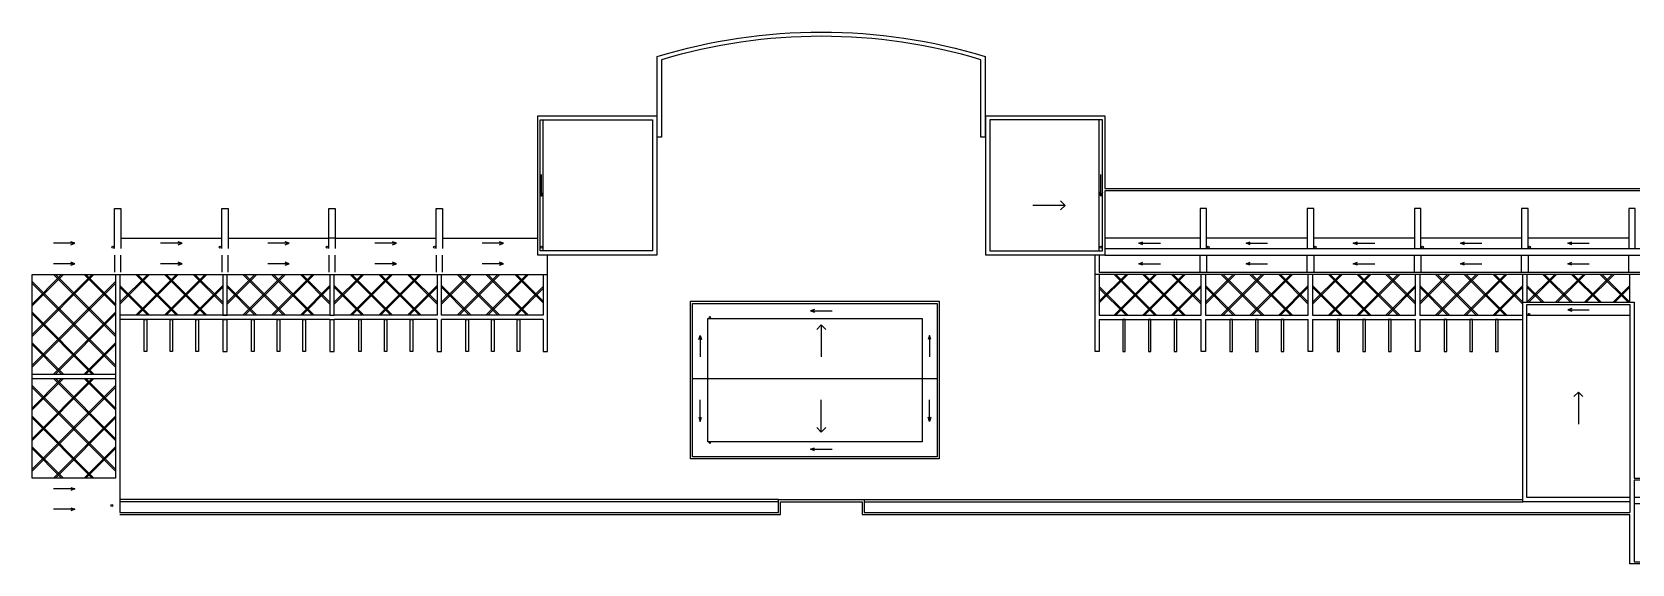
# Model space of a CAD drawing. Header units: millimetres. Extents: x -6474 to 114660, y -19276 to 162431.
# Drawn here: x -2500 to 72140, y 128331 to 153131 of the extents above; entities that cross this region are included whole.
import ezdxf

# ---------------------------------------------------------------- set-up
doc = ezdxf.new("R2010")
doc.units = ezdxf.units.MM
for name, color, linetype in [('CUA3', 3, 'Continuous'), ('TT MAI$0$DODOC2', 7, 'Continuous'), ('TT MAI$0$TAYVIN31', 31, 'Continuous'), ('TT MAI$0$TBI241', 241, 'Continuous'), ('TT MAI$0$VACH121', 121, 'Continuous')]:
    doc.layers.add(name, color=color, linetype=linetype)

# ---------------------------------------------------------------- blocks, each defined once
blk = doc.blocks.new('TT MAI')
at = {"layer": 'TT MAI$0$DODOC2', "ltscale": 2}
for p, q in [((21275, 145481), (21275, 146481)), ((47365, 145481), (47365, 146481)), ((45690, 145047), (44190, 145047)), ((-500, 143281), (-1500, 143281)), ((4500, 143281), (3500, 143281)), ((9500, 143281), (8500, 143281)), ((14500, 143281), (13500, 143281)), ((19500, 143281), (18500, 143281)), ((49140, 143281), (50140, 143281)), ((54140, 143281), (55140, 143281)), ((59140, 143281), (60140, 143281)), ((64140, 143281), (65140, 143281)), ((69140, 143281), (70140, 143281)), ((-500, 142331), (-1500, 142331)), ((4500, 142331), (3500, 142331)), ((9500, 142331), (8500, 142331)), ((14500, 142331), (13500, 142331)), ((19500, 142331), (18500, 142331)), ((49140, 142331), (50140, 142331)), ((54140, 142331), (55140, 142331)), ((59140, 142331), (60140, 142331)), ((64140, 142331), (65140, 142331)), ((69140, 142331), (70140, 142331)), ((33820, 140131), (34820, 140131)), ((69140, 140181), (70140, 140181)), ((28670, 138981), (28670, 137981)), ((34320, 139481), (34320, 137981)), ((39370, 138981), (39370, 137981)), ((28320, 136981), (39720, 136981)), ((28670, 134981), (28670, 135981)), ((34320, 134481), (34320, 135981)), ((39370, 134981), (39370, 135981)), ((69640, 136344), (69640, 134844)), ((33820, 133681), (34820, 133681)), ((-500, 131831), (-1500, 131831)), ((-500, 130881), (-1500, 130881))]:
    blk.add_line(p, q, dxfattribs=at)
for points in [[(21207, 145669), (21275, 145481), (21343, 145669)], [(47433, 145669), (47365, 145481), (47297, 145669)], [(45478, 144835), (45690, 145047), (45478, 145259)], [(-688, 143213), (-500, 143281), (-688, 143350)], [(4312, 143213), (4500, 143281), (4312, 143350)], [(9312, 143213), (9500, 143281), (9312, 143350)], [(14312, 143213), (14500, 143281), (14312, 143350)], [(19312, 143213), (19500, 143281), (19312, 143350)], [(49328, 143213), (49140, 143281), (49328, 143350)], [(54328, 143213), (54140, 143281), (54328, 143350)], [(59328, 143213), (59140, 143281), (59328, 143350)], [(64328, 143213), (64140, 143281), (64328, 143350)], [(69328, 143213), (69140, 143281), (69328, 143350)], [(-688, 142263), (-500, 142331), (-688, 142400)], [(4312, 142263), (4500, 142331), (4312, 142400)], [(9312, 142263), (9500, 142331), (9312, 142400)], [(14312, 142263), (14500, 142331), (14312, 142400)], [(19312, 142263), (19500, 142331), (19312, 142400)], [(49328, 142263), (49140, 142331), (49328, 142400)], [(54328, 142263), (54140, 142331), (54328, 142400)], [(59328, 142263), (59140, 142331), (59328, 142400)], [(64328, 142263), (64140, 142331), (64328, 142400)], [(69328, 142263), (69140, 142331), (69328, 142400)], [(34008, 140199), (33820, 140131), (34008, 140063)], [(69328, 140249), (69140, 140181), (69328, 140113)], [(28602, 138793), (28670, 138981), (28738, 138793)], [(34532, 139269), (34320, 139481), (34108, 139269)], [(39438, 138793), (39370, 138981), (39302, 138793)], [(69852, 136132), (69640, 136344), (69428, 136132)], [(28602, 135169), (28670, 134981), (28738, 135169)], [(39438, 135169), (39370, 134981), (39302, 135169)], [(34532, 134693), (34320, 134481), (34108, 134693)], [(34008, 133612), (33820, 133681), (34008, 133749)], [(-688, 131899), (-500, 131831), (-688, 131762)], [(-688, 130949), (-500, 130881), (-688, 130812)]]:
    blk.add_lwpolyline(points, dxfattribs=at)
for centre, radius in [((1275, 143106), 45), ((6275, 143106), 45), ((11275, 143106), 45), ((16275, 143106), 45), ((21275, 143106), 45), ((47365, 143106), 45), ((52365, 143106), 45), ((57365, 143106), 45), ((62365, 143106), 45), ((67365, 143106), 45), ((29120, 139831), 30), ((67340, 139981), 30), ((29120, 133981), 30), ((1225, 131056), 45)]:
    blk.add_circle(centre, radius, dxfattribs=at)
at = {"layer": 'TT MAI$0$TAYVIN31', "ltscale": 2}
for p, q in [((-2500, 138939), (392, 141831)), ((-2500, 140364), (-1033, 141831)), ((-2500, 140448), (-1117, 141831)), ((-2500, 139023), (308, 141831)), ((1400, 138939), (-1492, 141831)), ((1400, 139023), (-1408, 141831)), ((1400, 140364), (-67, 141831)), ((1400, 140448), (17, 141831)), ((1600, 140533), (2898, 141831)), ((1600, 140449), (2982, 141831)), ((4238, 139931), (2338, 141831)), ((2338, 139931), (4238, 141831)), ((4322, 139931), (2422, 141831)), ((2422, 139931), (4322, 141831)), ((5578, 139931), (3678, 141831)), ((3678, 139931), (5578, 141831)), ((5662, 139931), (3762, 141831)), ((3762, 139931), (5662, 141831)), ((6400, 140449), (5018, 141831)), ((6400, 140533), (5102, 141831)), ((6600, 140449), (7982, 141831)), ((6600, 140533), (7898, 141831)), ((7338, 139931), (9238, 141831)), ((9238, 139931), (7338, 141831)), ((7422, 139931), (9322, 141831)), ((9322, 139931), (7422, 141831)), ((8678, 139931), (10578, 141831)), ((10578, 139931), (8678, 141831)), ((8762, 139931), (10662, 141831)), ((10662, 139931), (8762, 141831)), ((11400, 140449), (10018, 141831)), ((11400, 140533), (10102, 141831)), ((11600, 140449), (12982, 141831)), ((11600, 140533), (12898, 141831)), ((12338, 139931), (14238, 141831)), ((14238, 139931), (12338, 141831)), ((12422, 139931), (14322, 141831)), ((14322, 139931), (12422, 141831)), ((13678, 139931), (15578, 141831)), ((15578, 139931), (13678, 141831)), ((13762, 139931), (15662, 141831)), ((15662, 139931), (13762, 141831)), ((16400, 140449), (15018, 141831)), ((16400, 140533), (15102, 141831)), ((16600, 140449), (17982, 141831)), ((16600, 140533), (17898, 141831)), ((17338, 139931), (19238, 141831)), ((19238, 139931), (17338, 141831)), ((17422, 139931), (19322, 141831)), ((19322, 139931), (17422, 141831)), ((18678, 139931), (20578, 141831)), ((20578, 139931), (18678, 141831)), ((18762, 139931), (20662, 141831)), ((20662, 139931), (18762, 141831)), ((21350, 140499), (20018, 141831)), ((21350, 140583), (20102, 141831)), ((47290, 140499), (48622, 141831)), ((47290, 140583), (48538, 141831)), ((47978, 139931), (49878, 141831)), ((49878, 139931), (47978, 141831)), ((48062, 139931), (49962, 141831)), ((49962, 139931), (48062, 141831)), ((49318, 139931), (51218, 141831)), ((51218, 139931), (49318, 141831)), ((49402, 139931), (51302, 141831)), ((51302, 139931), (49402, 141831)), ((52040, 140449), (50658, 141831)), ((52040, 140533), (50742, 141831)), ((52240, 140449), (53622, 141831)), ((52240, 140533), (53538, 141831)), ((52978, 139931), (54878, 141831)), ((54878, 139931), (52978, 141831)), ((53062, 139931), (54962, 141831)), ((54962, 139931), (53062, 141831)), ((54318, 139931), (56218, 141831)), ((56218, 139931), (54318, 141831)), ((54402, 139931), (56302, 141831)), ((56302, 139931), (54402, 141831)), ((57040, 140449), (55658, 141831)), ((57040, 140533), (55742, 141831)), ((57240, 140533), (58538, 141831)), ((57240, 140449), (58622, 141831)), ((59878, 139931), (57978, 141831)), ((57978, 139931), (59878, 141831)), ((59962, 139931), (58062, 141831)), ((58062, 139931), (59962, 141831)), ((61218, 139931), (59318, 141831)), ((59318, 139931), (61218, 141831)), ((61302, 139931), (59402, 141831)), ((59402, 139931), (61302, 141831)), ((62040, 140449), (60658, 141831)), ((62040, 140533), (60742, 141831)), ((62240, 140449), (63622, 141831)), ((62240, 140533), (63538, 141831)), ((62978, 139931), (64878, 141831)), ((64878, 139931), (62978, 141831)), ((63062, 139931), (64962, 141831)), ((64962, 139931), (63062, 141831)), ((64318, 139931), (66218, 141831)), ((66218, 139931), (64318, 141831)), ((64402, 139931), (66302, 141831)), ((66302, 139931), (64402, 141831)), ((67040, 140449), (65658, 141831)), ((67040, 140533), (65742, 141831)), ((67240, 140533), (68538, 141831)), ((67322, 140531), (68622, 141831)), ((69278, 140531), (67978, 141831)), ((69362, 140531), (68062, 141831)), ((68578, 140531), (69878, 141831)), ((68662, 140531), (69962, 141831)), ((70618, 140531), (69318, 141831)), ((70702, 140531), (69402, 141831)), ((69918, 140531), (71218, 141831)), ((70002, 140531), (71302, 141831)), ((71958, 140531), (70658, 141831)), ((72040, 140533), (70742, 141831)), ((-2500, 137598), (1400, 141498)), ((1400, 137598), (-2500, 141498)), ((-2500, 137514), (1400, 141414)), ((1400, 137514), (-2500, 141414)), ((2982, 139931), (1600, 141313)), ((2898, 139931), (1600, 141229)), ((5018, 139931), (6400, 141313)), ((5102, 139931), (6400, 141229)), ((7982, 139931), (6600, 141313)), ((7898, 139931), (6600, 141229)), ((10018, 139931), (11400, 141313)), ((10102, 139931), (11400, 141229)), ((12982, 139931), (11600, 141313)), ((12898, 139931), (11600, 141229)), ((15018, 139931), (16400, 141313)), ((15102, 139931), (16400, 141229)), ((17982, 139931), (16600, 141313)), ((17898, 139931), (16600, 141229)), ((20018, 139931), (21350, 141263)), ((20102, 139931), (21350, 141179)), ((48622, 139931), (47290, 141263)), ((48538, 139931), (47290, 141179)), ((50658, 139931), (52040, 141313)), ((50742, 139931), (52040, 141229)), ((53622, 139931), (52240, 141313)), ((53538, 139931), (52240, 141229)), ((55658, 139931), (57040, 141313)), ((55742, 139931), (57040, 141229)), ((58622, 139931), (57240, 141313)), ((58538, 139931), (57240, 141229)), ((60658, 139931), (62040, 141313)), ((60742, 139931), (62040, 141229)), ((63622, 139931), (62240, 141313)), ((63538, 139931), (62240, 141229)), ((65658, 139931), (67040, 141313)), ((65742, 139931), (67040, 141229)), ((68022, 140531), (67240, 141313)), ((67938, 140531), (67240, 141229)), ((71258, 140531), (72040, 141313)), ((71342, 140531), (72040, 141229)), ((392, 137181), (-2500, 140073)), ((308, 137181), (-2500, 139989)), ((-1492, 137181), (1400, 140073)), ((-1408, 137181), (1400, 139989)), ((-1033, 137181), (-2500, 138648)), ((-1117, 137181), (-2500, 138564)), ((-67, 137181), (1400, 138648)), ((17, 137181), (1400, 138564)), ((-2500, 134173), (308, 136981)), ((-2500, 135598), (-1117, 136981)), ((-2500, 135514), (-1033, 136981)), ((-2500, 134089), (392, 136981)), ((1400, 132748), (-2500, 136648)), ((-2500, 132748), (1400, 136648)), ((1400, 134089), (-1492, 136981)), ((1400, 134173), (-1408, 136981)), ((1400, 135514), (-67, 136981)), ((1400, 135598), (17, 136981)), ((1400, 132664), (-2500, 136564)), ((-2500, 132664), (1400, 136564)), ((392, 132331), (-2500, 135223)), ((308, 132331), (-2500, 135139)), ((-1492, 132331), (1400, 135223)), ((-1408, 132331), (1400, 135139)), ((-1033, 132331), (-2500, 133798)), ((-1117, 132331), (-2500, 133714)), ((-67, 132331), (1400, 133798)), ((17, 132331), (1400, 133714)), ((32320, 131331), (1600, 131331)), ((32320, 131231), (1600, 131231)), ((36320, 131331), (67040, 131331)), ((36320, 131231), (67040, 131231))]:
    blk.add_line(p, q, dxfattribs=at)
for points in [[(1600, 130731), (32320, 130731), (32320, 131331), (36320, 131331), (36320, 130731), (72040, 130731)], [(1600, 130631), (32420, 130631), (32420, 131231), (36220, 131231), (36220, 130631), (72040, 130631)]]:
    blk.add_lwpolyline(points, dxfattribs=at)
at = {"layer": 'TT MAI$0$TBI241'}
for points in [[(1350, 143031), (1350, 144900), (1650, 144900), (1650, 143031)], [(6350, 143031), (6350, 144900), (6650, 144900), (6650, 143031)], [(11350, 143031), (11350, 144900), (11650, 144900), (11650, 143031)], [(16350, 143031), (16350, 144900), (16650, 144900), (16650, 143031)], [(52290, 143031), (52290, 144900), (51990, 144900), (51990, 143031)], [(57290, 143031), (57290, 144900), (56990, 144900), (56990, 143031)], [(62290, 143031), (62290, 144900), (61990, 144900), (61990, 143031)], [(67290, 143031), (67290, 144900), (66990, 144900), (66990, 143031)], [(72290, 143031), (72290, 144900), (71990, 144900), (71990, 143031)], [(1650, 143520), (6350, 143520)], [(6650, 143520), (11350, 143520)], [(11650, 143520), (11350, 143520)], [(11650, 143520), (16350, 143520)], [(16650, 143520), (21100, 143520)], [(51990, 143520), (47540, 143520)], [(56990, 143520), (52290, 143520)], [(61990, 143520), (57290, 143520)], [(66990, 143520), (62290, 143520)], [(71990, 143520), (67290, 143520)], [(1350, 142731), (1350, 141931)], [(1650, 141931), (1650, 142731)], [(6350, 142731), (6350, 141931)], [(6650, 141931), (6650, 142731)], [(11350, 142731), (11350, 141931)], [(11650, 141931), (11650, 142731)], [(16350, 142731), (16350, 141931)], [(16650, 141931), (16650, 142731)], [(51990, 141931), (51990, 142731)], [(52290, 142731), (52290, 141931)], [(56990, 141931), (56990, 142731)], [(57290, 142731), (57290, 141931)], [(61990, 141931), (61990, 142731)], [(62290, 142731), (62290, 141931)], [(66990, 141931), (66990, 142731)], [(67290, 142731), (67290, 141931)], [(71990, 141931), (71990, 142731)]]:
    blk.add_lwpolyline(points, dxfattribs=at)
at = {"layer": 'TT MAI$0$VACH121', "ltscale": 2}
for p, q in [((21350, 142931), (21350, 149031)), ((47290, 142931), (47290, 149031)), ((11400, 139931), (1600, 139931)), ((11400, 139731), (1600, 139731)), ((6400, 139931), (6600, 139931)), ((6400, 139731), (6600, 139731)), ((11400, 139931), (11600, 139931)), ((11400, 139731), (11600, 139731)), ((16400, 139931), (11600, 139931)), ((16400, 139731), (11600, 139731)), ((21350, 139931), (16600, 139931)), ((21350, 139731), (16600, 139731)), ((47290, 139931), (52040, 139931)), ((47290, 139731), (52040, 139731)), ((52240, 139931), (57040, 139931)), ((52240, 139731), (57040, 139731)), ((57240, 139931), (62040, 139931)), ((57240, 139731), (62040, 139731)), ((62240, 139931), (67040, 139931)), ((62240, 139731), (67040, 139731)), ((67240, 139931), (72040, 139931)), ((-2500, 137181), (1400, 137181)), ((-2500, 136981), (1400, 136981))]:
    blk.add_line(p, q, dxfattribs=at)
blk.add_lwpolyline([(26670, 151987, -0.14951), (41970, 151987), (41970, 148231), (41970, 148231), (41770, 148231), (41770, 151839, 0.1466), (26870, 151839), (26870, 148231), (26670, 148231), (26670, 148231), (26670, 151987)], format="xyb", dxfattribs=at)
for points in [[(26650, 142731), (21100, 142731), (21100, 149231), (26650, 149231)], [(26450, 142931), (21200, 142931), (21200, 149031), (26450, 149031)], [(47440, 149031), (42190, 149031), (42190, 142931), (47440, 142931)], [(39820, 133231), (28220, 133231), (28220, 140581), (39820, 140581)], [(39720, 133331), (28320, 133331), (28320, 140481), (39720, 140481)], [(39020, 134031), (29020, 134031), (29020, 139781), (39020, 139781)]]:
    blk.add_lwpolyline(points, close=True, dxfattribs=at)
for points in [[(47290, 142731), (47290, 141931), (76240, 141931), (76240, 132231), (72240, 132231), (72240, 128431), (80040, 128431), (80040, 145731), (47540, 145731), (47540, 142731), (41990, 142731), (41990, 149231), (47540, 149231), (47540, 145831), (80140, 145831), (80140, 128331), (72040, 128331), (72040, 130631)], [(1400, 132331), (-2500, 132331), (-2500, 141831), (21550, 141831), (21550, 142731)], [(72240, 132331), (76140, 132331), (76140, 141831), (47090, 141831), (47090, 142731)], [(1400, 141831), (1400, 132331)], [(1600, 141831), (1600, 130731)], [(6400, 141831), (6400, 139931)], [(6600, 139931), (6600, 141831)], [(11400, 141831), (11400, 139931)], [(11600, 139931), (11600, 141831)], [(16400, 141831), (16400, 139931)], [(16600, 139931), (16600, 141831)], [(21350, 141831), (21350, 139931)], [(21350, 139731), (21350, 138231), (21550, 138231), (21550, 141831)], [(47290, 139731), (47290, 138231), (47090, 138231), (47090, 141831)], [(47290, 141831), (47290, 139931)], [(52040, 139931), (52040, 141831)], [(52240, 141831), (52240, 139931)], [(57040, 139931), (57040, 141831)], [(57240, 141831), (57240, 139931)], [(62040, 139931), (62040, 141831)], [(62240, 141831), (62240, 139931)], [(67040, 140531), (67040, 141831)], [(67240, 141831), (67240, 140531)], [(72040, 140531), (72040, 141831)], [(72040, 131231), (67040, 131231), (67040, 140531), (72240, 140531), (72240, 132331)], [(72040, 131431), (67240, 131431), (67240, 140431), (72040, 140431), (72040, 130731)], [(6400, 139731), (6400, 138231), (6600, 138231), (6600, 139731)], [(11400, 139731), (11400, 138231), (11600, 138231), (11600, 139731)], [(16400, 139731), (16400, 138231), (16600, 138231), (16600, 139731)], [(52240, 139731), (52240, 138231), (52040, 138231), (52040, 139731)], [(57240, 139731), (57240, 138231), (57040, 138231), (57040, 139731)], [(62240, 139731), (62240, 138231), (62040, 138231), (62040, 139731)]]:
    blk.add_lwpolyline(points, dxfattribs=at)
at = {"layer": 'TT MAI$0$VACH121'}
for points in [[(47540, 143031), (77290, 143031), (77290, 131131), (72240, 131131)], [(47540, 142731), (76990, 142731), (76990, 131431), (72240, 131431)]]:
    blk.add_lwpolyline(points, dxfattribs=at)
for points in [[(2860, 138231), (2740, 138231), (2740, 139731), (2860, 139731)], [(4060, 138231), (3940, 138231), (3940, 139731), (4060, 139731)], [(5260, 138231), (5140, 138231), (5140, 139731), (5260, 139731)], [(7860, 138231), (7740, 138231), (7740, 139731), (7860, 139731)], [(9060, 138231), (8940, 138231), (8940, 139731), (9060, 139731)], [(10260, 138231), (10140, 138231), (10140, 139731), (10260, 139731)], [(12860, 138231), (12740, 138231), (12740, 139731), (12860, 139731)], [(14060, 138231), (13940, 138231), (13940, 139731), (14060, 139731)], [(15260, 138231), (15140, 138231), (15140, 139731), (15260, 139731)], [(17860, 138231), (17740, 138231), (17740, 139731), (17860, 139731)], [(19060, 138231), (18940, 138231), (18940, 139731), (19060, 139731)], [(20260, 138231), (20140, 138231), (20140, 139731), (20260, 139731)], [(48380, 138231), (48500, 138231), (48500, 139731), (48380, 139731)], [(49580, 138231), (49700, 138231), (49700, 139731), (49580, 139731)], [(50780, 138231), (50900, 138231), (50900, 139731), (50780, 139731)], [(53380, 138231), (53500, 138231), (53500, 139731), (53380, 139731)], [(54580, 138231), (54700, 138231), (54700, 139731), (54580, 139731)], [(55780, 138231), (55900, 138231), (55900, 139731), (55780, 139731)], [(58380, 138231), (58500, 138231), (58500, 139731), (58380, 139731)], [(59580, 138231), (59700, 138231), (59700, 139731), (59580, 139731)], [(60780, 138231), (60900, 138231), (60900, 139731), (60780, 139731)], [(63380, 138231), (63500, 138231), (63500, 139731), (63380, 139731)], [(64580, 138231), (64700, 138231), (64700, 139731), (64580, 139731)], [(65780, 138231), (65900, 138231), (65900, 139731), (65780, 139731)]]:
    blk.add_lwpolyline(points, close=True, dxfattribs=at)

msp = doc.modelspace()

# ---------------------------------------------------------------- block references
at = {"layer": 'CUA3'}
msp.add_blockref('TT MAI', (0, 0), dxfattribs=at)

doc.saveas('drawing.dxf')
